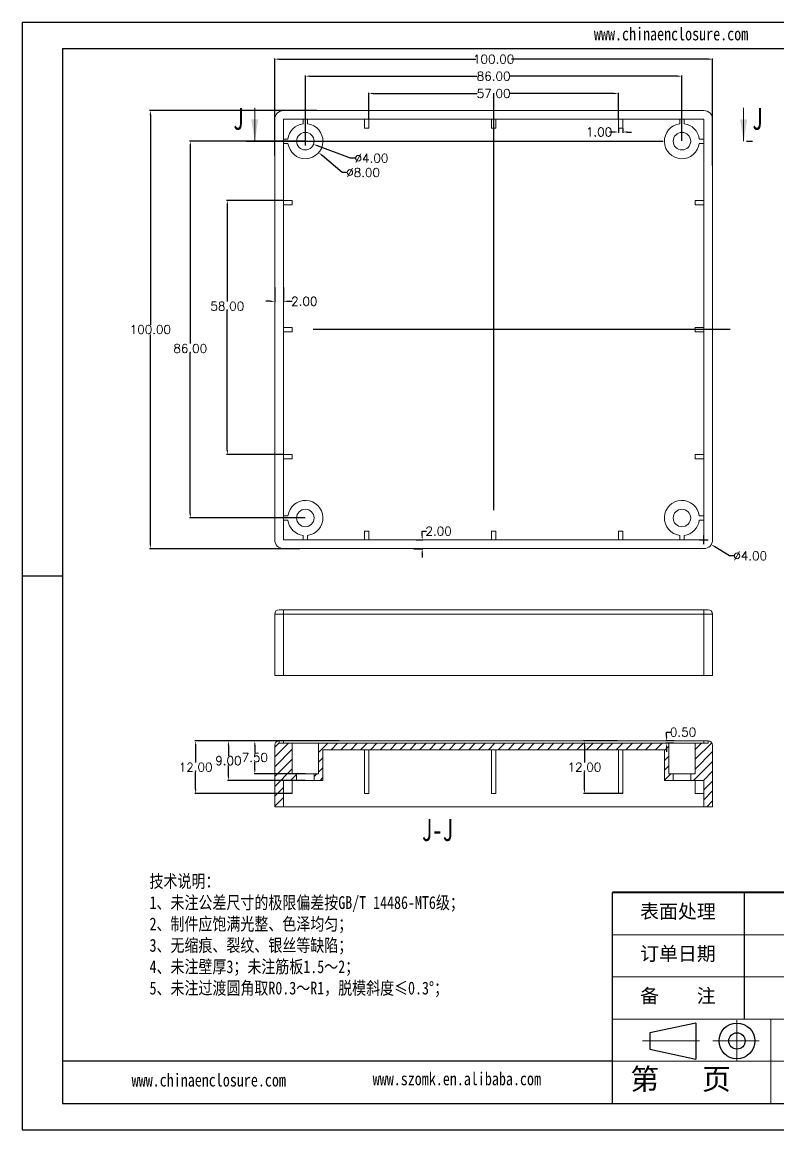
# Model space of a CAD drawing. Header units: inches. Extents: x 1348 to 2103, y 1126 to 1378.
# Drawn here: x 1348.4 to 1521.2, y 1125.7 to 1378.5 of the extents above; entities that cross this region are included whole.
import ezdxf

# ---------------------------------------------------------------- set-up
doc = ezdxf.new("R2010")
doc.units = ezdxf.units.IN
doc.header["$LTSCALE"] = 15
doc.linetypes.add('CENTER2', pattern=[28.575, 19.05, -3.175, 3.175, -3.175])
doc.linetypes.add('PHANTOM', pattern=[12.7, 6.35, -1.27, 1.27, -1.27, 1.27, -1.27])
doc.layers.add('文字', color=81, linetype='Continuous')
for name, color, linetype, lineweight in [('粗实线', 7, 'Continuous', 30), ('细实线', 3, 'Continuous', 9), ('细点划线', 2, 'CENTER2', 9)]:
    doc.layers.add(name, color=color, linetype=linetype, lineweight=lineweight)
doc.styles.add('SLDTEXTSTYLE6', font='TXT', dxfattribs={"width": 0.7})
doc.styles.get("Standard").update_dxf_attribs({"font": 'txt', "bigfont": 'gbcbig.shx'})
doc.styles.add('宋体', font='', dxfattribs={"width": 0.8, "height": 3.5})
doc.styles.get('宋体').set_extended_font_data('SimSun')
doc.dimstyles.new('2.5', dxfattribs={"dimtxt": 2, "dimasz": 1, "dimexe": 0.18, "dimexo": 0.0625, "dimgap": 0.09, "dimtad": 0, "dimtih": 1, "dimtoh": 1, "dimzin": 0, "dimdsep": 46, "dimtxsty": 'Standard', "dimcen": 1, "dimadec": 0, "dimazin": 2, "dimtfac": 1, "dimtofl": 0, "dimtmove": 0, "dimatfit": 3, "dimfxl": 0, "dimtolj": 1, "dimtzin": 0, "dimarcsym": 0})

# ---------------------------------------------------------------- blocks, each defined once
blk = doc.blocks.new('*D122')
at = {"color": 0, "lineweight": -2, "transparency": 16777216}
for p, q in [((1406.09, 1348.04), (1406.09, 1370.22)), ((1407.09, 1370.04), (1452, 1370.04)), ((1505.09, 1370.04), (1460.18, 1370.04)), ((1506.09, 1345.76), (1506.09, 1370.22))]:
    blk.add_line(p, q, dxfattribs=at)
at = {"color": 0, "transparency": 16777216}
for points in [[(1407.09, 1370.21), (1407.09, 1369.87), (1406.09, 1370.04)], [(1505.09, 1370.21), (1505.09, 1369.87), (1506.09, 1370.04)]]:
    blk.add_solid(points, dxfattribs=at)
at = {"layer": 'Defpoints', "color": 0, "transparency": 16777216}
for p in [(1506.09, 1370.04), (1406.09, 1347.98), (1506.09, 1345.69)]:
    blk.add_point(p, dxfattribs=at)
at = {"color": 0, "transparency": 16777216, "insert": (1456.09, 1370.04), "char_height": 2, "attachment_point": 5}
blk.add_mtext('\\A1;100.00', dxfattribs=at)
blk = doc.blocks.new('*D123')
at = {"color": 0, "lineweight": -2, "transparency": 16777216}
for p, q in [((1415.69, 1358.31), (1377.51, 1358.31)), ((1377.69, 1357.31), (1377.69, 1309.4)), ((1377.69, 1259.31), (1377.69, 1307.22)), ((1411.82, 1258.31), (1377.51, 1258.31))]:
    blk.add_line(p, q, dxfattribs=at)
at = {"color": 0, "transparency": 16777216}
for points in [[(1377.53, 1357.31), (1377.86, 1357.31), (1377.69, 1358.31)], [(1377.53, 1259.31), (1377.86, 1259.31), (1377.69, 1258.31)]]:
    blk.add_solid(points, dxfattribs=at)
at = {"layer": 'Defpoints', "color": 0, "transparency": 16777216}
for p in [(1415.75, 1358.31), (1377.69, 1258.31), (1411.88, 1258.31)]:
    blk.add_point(p, dxfattribs=at)
at = {"color": 0, "transparency": 16777216, "insert": (1377.69, 1308.31), "char_height": 2, "attachment_point": 5}
blk.add_mtext('\\A1;100.00', dxfattribs=at)
blk = doc.blocks.new('*D124')
at = {"color": 0, "lineweight": -2, "transparency": 16777216}
for p, q in [((1412.09, 1351.31), (1414.09, 1351.31)), ((1413.09, 1350.31), (1413.09, 1352.31)), ((1421.51, 1344.16), (1416.9, 1348.08)), ((1422.51, 1344.16), (1421.51, 1344.16))]:
    blk.add_line(p, q, dxfattribs=at)
at = {"color": 0, "transparency": 16777216}
blk.add_solid([(1417.01, 1348.2), (1416.79, 1347.95), (1416.14, 1348.72)], dxfattribs=at)
at = {"layer": 'Defpoints', "color": 0, "transparency": 16777216}
for p in [(1410.04, 1353.9), (1416.14, 1348.72)]:
    blk.add_point(p, dxfattribs=at)
at = {"color": 0, "transparency": 16777216, "insert": (1426.27, 1344.16), "char_height": 2, "attachment_point": 5}
blk.add_mtext('\\A1;∅8.00', dxfattribs=at)
blk = doc.blocks.new('*D125')
at = {"color": 0, "lineweight": -2, "transparency": 16777216}
for p, q in [((1412.09, 1351.31), (1414.09, 1351.31)), ((1413.09, 1350.31), (1413.09, 1352.31)), ((1423.43, 1347.42), (1415.9, 1350.26)), ((1424.43, 1347.42), (1423.43, 1347.42))]:
    blk.add_line(p, q, dxfattribs=at)
at = {"color": 0, "transparency": 16777216}
blk.add_solid([(1415.96, 1350.41), (1415.84, 1350.1), (1414.96, 1350.61)], dxfattribs=at)
at = {"layer": 'Defpoints', "color": 0, "transparency": 16777216}
for p in [(1411.22, 1352.02), (1414.96, 1350.61)]:
    blk.add_point(p, dxfattribs=at)
at = {"color": 0, "transparency": 16777216, "insert": (1428.19, 1347.42), "char_height": 2, "attachment_point": 5}
blk.add_mtext('\\A1;∅4.00', dxfattribs=at)
blk = doc.blocks.new('*D126')
at = {"color": 0, "lineweight": -2, "transparency": 16777216}
for p, q in [((1427.59, 1356.38), (1427.59, 1362.38)), ((1428.59, 1362.2), (1452.33, 1362.2)), ((1483.59, 1362.2), (1459.85, 1362.2)), ((1484.59, 1356.38), (1484.59, 1362.38))]:
    blk.add_line(p, q, dxfattribs=at)
at = {"color": 0, "transparency": 16777216}
for points in [[(1428.59, 1362.37), (1428.59, 1362.04), (1427.59, 1362.2)], [(1483.59, 1362.37), (1483.59, 1362.04), (1484.59, 1362.2)]]:
    blk.add_solid(points, dxfattribs=at)
at = {"layer": 'Defpoints', "color": 0, "transparency": 16777216}
for p in [(1484.59, 1362.2), (1427.59, 1356.31), (1484.59, 1356.31)]:
    blk.add_point(p, dxfattribs=at)
at = {"color": 0, "transparency": 16777216, "insert": (1456.09, 1362.2), "char_height": 2, "attachment_point": 5}
blk.add_mtext('\\A1;57.00', dxfattribs=at)
blk = doc.blocks.new('*D127')
at = {"color": 0, "lineweight": -2, "transparency": 16777216}
for p, q in [((1413.09, 1352.38), (1413.09, 1366.33)), ((1414.09, 1366.15), (1452.33, 1366.15)), ((1498.09, 1366.15), (1459.85, 1366.15)), ((1499.09, 1351.38), (1499.09, 1366.33))]:
    blk.add_line(p, q, dxfattribs=at)
at = {"color": 0, "transparency": 16777216}
for points in [[(1414.09, 1366.32), (1414.09, 1365.99), (1413.09, 1366.15)], [(1498.09, 1366.32), (1498.09, 1365.99), (1499.09, 1366.15)]]:
    blk.add_solid(points, dxfattribs=at)
at = {"layer": 'Defpoints', "color": 0, "transparency": 16777216}
for p in [(1499.09, 1366.15), (1413.09, 1352.31), (1499.09, 1351.31)]:
    blk.add_point(p, dxfattribs=at)
at = {"color": 0, "transparency": 16777216, "insert": (1456.09, 1366.15), "char_height": 2, "attachment_point": 5}
blk.add_mtext('\\A1;86.00', dxfattribs=at)
blk = doc.blocks.new('*D128')
at = {"color": 0, "lineweight": -2, "transparency": 16777216}
for p, q in [((1483.59, 1353.41), (1482.59, 1353.41)), ((1484.59, 1354.25), (1484.59, 1353.23)), ((1485.59, 1354.25), (1485.59, 1353.23)), ((1486.59, 1353.41), (1487.59, 1353.41))]:
    blk.add_line(p, q, dxfattribs=at)
at = {"color": 0, "transparency": 16777216}
for points in [[(1483.59, 1353.58), (1483.59, 1353.25), (1484.59, 1353.41)], [(1486.59, 1353.58), (1486.59, 1353.25), (1485.59, 1353.41)]]:
    blk.add_solid(points, dxfattribs=at)
at = {"layer": 'Defpoints', "color": 0, "transparency": 16777216}
for p in [(1484.59, 1354.31), (1484.59, 1353.41), (1485.59, 1354.31)]:
    blk.add_point(p, dxfattribs=at)
at = {"color": 0, "transparency": 16777216, "insert": (1480.17, 1353.41), "char_height": 2, "attachment_point": 5}
blk.add_mtext('\\A1;1.00', dxfattribs=at)
blk = doc.blocks.new('*D129')
at = {"color": 0, "lineweight": -2, "transparency": 16777216}
for p, q in [((1406.09, 1317.94), (1406.09, 1314.59)), ((1408.09, 1317.94), (1408.09, 1314.59)), ((1405.09, 1314.77), (1404.09, 1314.77)), ((1409.09, 1314.77), (1410.09, 1314.77))]:
    blk.add_line(p, q, dxfattribs=at)
at = {"color": 0, "transparency": 16777216}
for points in [[(1405.09, 1314.93), (1405.09, 1314.6), (1406.09, 1314.77)], [(1409.09, 1314.93), (1409.09, 1314.6), (1408.09, 1314.77)]]:
    blk.add_solid(points, dxfattribs=at)
at = {"layer": 'Defpoints', "color": 0, "transparency": 16777216}
for p in [(1406.09, 1318), (1408.09, 1318), (1408.09, 1314.77)]:
    blk.add_point(p, dxfattribs=at)
at = {"color": 0, "transparency": 16777216, "insert": (1412.85, 1314.77), "char_height": 2, "attachment_point": 5}
blk.add_mtext('\\A1;2.00', dxfattribs=at)
blk = doc.blocks.new('*D130')
at = {"color": 0, "lineweight": -2, "transparency": 16777216}
for p, q in [((1439.77, 1261.31), (1439.77, 1262.31)), ((1439.77, 1262.31), (1440.77, 1262.31)), ((1438.4, 1260.31), (1439.95, 1260.31)), ((1437.85, 1258.31), (1439.95, 1258.31)), ((1439.77, 1257.31), (1439.77, 1256.31))]:
    blk.add_line(p, q, dxfattribs=at)
at = {"color": 0, "transparency": 16777216}
for points in [[(1439.6, 1261.31), (1439.93, 1261.31), (1439.77, 1260.31)], [(1439.6, 1257.31), (1439.93, 1257.31), (1439.77, 1258.31)]]:
    blk.add_solid(points, dxfattribs=at)
at = {"layer": 'Defpoints', "color": 0, "transparency": 16777216}
for p in [(1438.33, 1260.31), (1439.77, 1260.31), (1437.79, 1258.31)]:
    blk.add_point(p, dxfattribs=at)
at = {"color": 0, "transparency": 16777216, "insert": (1443.52, 1262.31), "char_height": 2, "attachment_point": 5}
blk.add_mtext('\\A1;2.00', dxfattribs=at)
blk = doc.blocks.new('*D131')
at = {"color": 0, "lineweight": -2, "transparency": 16777216}
for p, q in [((1413.03, 1351.31), (1386.63, 1351.31)), ((1386.81, 1350.31), (1386.81, 1305.11)), ((1386.81, 1266.31), (1386.81, 1302.93)), ((1413.03, 1265.31), (1386.63, 1265.31))]:
    blk.add_line(p, q, dxfattribs=at)
at = {"color": 0, "transparency": 16777216}
for points in [[(1386.64, 1350.31), (1386.98, 1350.31), (1386.81, 1351.31)], [(1386.64, 1266.31), (1386.98, 1266.31), (1386.81, 1265.31)]]:
    blk.add_solid(points, dxfattribs=at)
at = {"layer": 'Defpoints', "color": 0, "transparency": 16777216}
for p in [(1386.81, 1351.31), (1413.09, 1351.31), (1413.09, 1265.31)]:
    blk.add_point(p, dxfattribs=at)
at = {"color": 0, "transparency": 16777216, "insert": (1386.81, 1304.02), "char_height": 2, "attachment_point": 5}
blk.add_mtext('\\A1;86.00', dxfattribs=at)
blk = doc.blocks.new('*D132')
at = {"color": 0, "lineweight": -2, "transparency": 16777216}
for p, q in [((1408.03, 1337.81), (1395.09, 1337.81)), ((1395.27, 1336.81), (1395.27, 1314.75)), ((1395.27, 1280.81), (1395.27, 1312.57)), ((1408.03, 1279.81), (1395.09, 1279.81))]:
    blk.add_line(p, q, dxfattribs=at)
at = {"color": 0, "transparency": 16777216}
for points in [[(1395.1, 1336.81), (1395.44, 1336.81), (1395.27, 1337.81)], [(1395.1, 1280.81), (1395.44, 1280.81), (1395.27, 1279.81)]]:
    blk.add_solid(points, dxfattribs=at)
at = {"layer": 'Defpoints', "color": 0, "transparency": 16777216}
for p in [(1408.09, 1337.81), (1395.27, 1279.81), (1408.09, 1279.81)]:
    blk.add_point(p, dxfattribs=at)
at = {"color": 0, "transparency": 16777216, "insert": (1395.27, 1313.66), "char_height": 2, "attachment_point": 5}
blk.add_mtext('\\A1;58.00', dxfattribs=at)
blk = doc.blocks.new('*D136')
at = {"color": 0, "lineweight": -2, "transparency": 16777216}
for p, q in [((1503.09, 1260.31), (1505.09, 1260.31)), ((1504.09, 1259.31), (1504.09, 1261.31)), ((1509.93, 1256.68), (1506.64, 1258.73)), ((1510.93, 1256.68), (1509.93, 1256.68))]:
    blk.add_line(p, q, dxfattribs=at)
at = {"color": 0, "transparency": 16777216}
blk.add_solid([(1506.73, 1258.87), (1506.55, 1258.59), (1505.79, 1259.26)], dxfattribs=at)
at = {"layer": 'Defpoints', "color": 0, "transparency": 16777216}
for p in [(1502.39, 1261.37), (1505.79, 1259.26)]:
    blk.add_point(p, dxfattribs=at)
at = {"color": 0, "transparency": 16777216, "insert": (1514.68, 1256.68), "char_height": 2, "attachment_point": 5}
blk.add_mtext('\\A1;∅4.00', dxfattribs=at)
blk = doc.blocks.new('*D137')
at = {"color": 0, "lineweight": -2, "transparency": 16777216}
for p, q in [((1484.36, 1214.42), (1476.65, 1214.42)), ((1476.83, 1213.42), (1476.83, 1209.51)), ((1476.83, 1203.42), (1476.83, 1207.33)), ((1485.53, 1202.42), (1476.65, 1202.42))]:
    blk.add_line(p, q, dxfattribs=at)
at = {"color": 0, "transparency": 16777216}
for points in [[(1476.66, 1213.42), (1477, 1213.42), (1476.83, 1214.42)], [(1476.66, 1203.42), (1477, 1203.42), (1476.83, 1202.42)]]:
    blk.add_solid(points, dxfattribs=at)
at = {"layer": 'Defpoints', "color": 0, "transparency": 16777216}
for p in [(1476.83, 1214.42), (1484.42, 1214.42), (1485.59, 1202.42)]:
    blk.add_point(p, dxfattribs=at)
at = {"color": 0, "transparency": 16777216, "insert": (1476.83, 1208.42), "char_height": 2, "attachment_point": 5}
blk.add_mtext('\\A1;12.00', dxfattribs=at)
blk = doc.blocks.new('*D138')
at = {"color": 0, "lineweight": -2, "transparency": 16777216}
for p, q in [((1495.59, 1215.42), (1495.59, 1216.42)), ((1495.59, 1216.42), (1496.59, 1216.42)), ((1497.25, 1214.42), (1495.41, 1214.42)), ((1497.25, 1213.92), (1495.41, 1213.92)), ((1495.59, 1212.92), (1495.59, 1211.92))]:
    blk.add_line(p, q, dxfattribs=at)
at = {"color": 0, "transparency": 16777216}
for points in [[(1495.43, 1215.42), (1495.76, 1215.42), (1495.59, 1214.42)], [(1495.43, 1212.92), (1495.76, 1212.92), (1495.59, 1213.92)]]:
    blk.add_solid(points, dxfattribs=at)
at = {"layer": 'Defpoints', "color": 0, "transparency": 16777216}
for p in [(1495.59, 1214.42), (1497.32, 1214.42), (1497.32, 1213.92)]:
    blk.add_point(p, dxfattribs=at)
at = {"color": 0, "transparency": 16777216, "insert": (1499.35, 1216.42), "char_height": 2, "attachment_point": 5}
blk.add_mtext('\\A1;0.50', dxfattribs=at)
blk = doc.blocks.new('*D139')
at = {"color": 0, "lineweight": -2, "transparency": 16777216}
for p, q in [((1412.52, 1214.42), (1401.37, 1214.42)), ((1401.55, 1213.42), (1401.55, 1211.76)), ((1401.55, 1207.92), (1401.55, 1209.58)), ((1413.03, 1206.92), (1401.37, 1206.92))]:
    blk.add_line(p, q, dxfattribs=at)
at = {"color": 0, "transparency": 16777216}
for points in [[(1401.38, 1213.42), (1401.72, 1213.42), (1401.55, 1214.42)], [(1401.38, 1207.92), (1401.72, 1207.92), (1401.55, 1206.92)]]:
    blk.add_solid(points, dxfattribs=at)
at = {"layer": 'Defpoints', "color": 0, "transparency": 16777216}
for p in [(1401.55, 1214.42), (1412.59, 1214.42), (1413.09, 1206.92)]:
    blk.add_point(p, dxfattribs=at)
at = {"color": 0, "transparency": 16777216, "insert": (1401.55, 1210.67), "char_height": 2, "attachment_point": 5}
blk.add_mtext('\\A1;7.50', dxfattribs=at)
blk = doc.blocks.new('*D140')
at = {"color": 0, "lineweight": -2, "transparency": 16777216}
for p, q in [((1413.8, 1214.42), (1395.34, 1214.42)), ((1395.52, 1213.42), (1395.52, 1211.01)), ((1395.52, 1206.42), (1395.52, 1208.83)), ((1413.03, 1205.42), (1395.34, 1205.42))]:
    blk.add_line(p, q, dxfattribs=at)
at = {"color": 0, "transparency": 16777216}
for points in [[(1395.36, 1213.42), (1395.69, 1213.42), (1395.52, 1214.42)], [(1395.36, 1206.42), (1395.69, 1206.42), (1395.52, 1205.42)]]:
    blk.add_solid(points, dxfattribs=at)
at = {"layer": 'Defpoints', "color": 0, "transparency": 16777216}
for p in [(1395.52, 1214.42), (1413.86, 1214.42), (1413.09, 1205.42)]:
    blk.add_point(p, dxfattribs=at)
at = {"color": 0, "transparency": 16777216, "insert": (1395.52, 1209.92), "char_height": 2, "attachment_point": 5}
blk.add_mtext('\\A1;9.00', dxfattribs=at)
blk = doc.blocks.new('*D141')
at = {"color": 0, "lineweight": -2, "transparency": 16777216}
for p, q in [((1420.83, 1214.42), (1387.86, 1214.42)), ((1388.04, 1213.42), (1388.04, 1209.51)), ((1388.04, 1203.42), (1388.04, 1207.33)), ((1410.03, 1202.42), (1387.86, 1202.42))]:
    blk.add_line(p, q, dxfattribs=at)
at = {"color": 0, "transparency": 16777216}
for points in [[(1387.87, 1213.42), (1388.2, 1213.42), (1388.04, 1214.42)], [(1387.87, 1203.42), (1388.2, 1203.42), (1388.04, 1202.42)]]:
    blk.add_solid(points, dxfattribs=at)
at = {"layer": 'Defpoints', "color": 0, "transparency": 16777216}
for p in [(1388.04, 1214.42), (1420.89, 1214.42), (1410.09, 1202.42)]:
    blk.add_point(p, dxfattribs=at)
at = {"color": 0, "transparency": 16777216, "insert": (1388.04, 1208.42), "char_height": 2, "attachment_point": 5}
blk.add_mtext('\\A1;12.00', dxfattribs=at)

msp = doc.modelspace()

# ---------------------------------------------------------------- hatches: boundary and pattern name
h = msp.add_hatch()
h.set_pattern_fill('ANSI31', color=4, scale=0.5)
h.paths.add_polyline_path([(1410.092, 1213.918), (1407.092, 1213.918), (1407.092, 1214.418, 0.4142136), (1406.092, 1213.418), (1406.092, 1199.418), (1408.092, 1199.418), (1408.092, 1205.418), (1411.092, 1205.418), (1411.092, 1206.918), (1410.092, 1206.918)])
h.paths.add_polyline_path([(1496.092, 1213.918), (1416.092, 1213.918), (1416.092, 1206.918), (1415.092, 1206.918), (1415.092, 1205.418), (1417.092, 1205.418), (1417.092, 1212.418), (1495.092, 1212.418), (1495.092, 1205.418), (1497.092, 1205.418), (1497.092, 1206.918), (1496.092, 1206.918)])
h.paths.add_polyline_path([(1506.092, 1213.418, 0.4142136), (1505.092, 1214.418), (1505.092, 1213.918), (1502.092, 1213.918), (1502.092, 1206.918), (1501.092, 1206.918), (1501.092, 1205.418), (1504.092, 1205.418), (1504.092, 1199.418), (1506.092, 1199.418)])

# ---------------------------------------------------------------- linework, layer by layer
for p, q in [((1348.411, 1378.486), (1705.984, 1378.486)), ((1348.411, 1378.486), (1348.411, 1125.657)), ((1357.663, 1372.466), (1699.964, 1372.466)), ((1357.663, 1372.466), (1357.663, 1131.676)), ((1357.663, 1252.071), (1348.411, 1252.071)), ((1348.411, 1242.707), (1348.411, 1125.657)), ((1483.253, 1131.676), (1483.253, 1179.834)), ((1513.352, 1150.94), (1513.352, 1179.834)), ((1483.253, 1141.308), (1357.663, 1141.308)), ((1357.663, 1131.676), (1699.964, 1131.676)), ((1348.411, 1125.657), (1705.984, 1125.657)), ((1348.411, 1125.657), (1513.954, 1125.657))]:
    msp.add_line(p, q)
at = {"color": 1, "linetype": 'PHANTOM', "lineweight": 30}
for p, q in [((1456.092, 1362.314), (1456.092, 1254.314)), ((1399.544, 1351.314), (1515.187, 1351.314)), ((1510.092, 1308.314), (1402.092, 1308.314))]:
    msp.add_line(p, q, dxfattribs=at)
at = {"color": 7, "linetype": 'Continuous', "lineweight": 0}
for p, q in [((1401.544, 1358.914), (1401.544, 1351.314)), ((1513.187, 1358.914), (1513.187, 1351.314))]:
    msp.add_line(p, q, dxfattribs=at)
at = {"color": 7, "linetype": 'Continuous', "lineweight": 15}
for p, q in [((1504.092, 1358.314), (1408.092, 1358.314)), ((1406.092, 1356.314), (1406.092, 1260.314)), ((1504.092, 1356.314), (1408.092, 1356.314)), ((1408.092, 1356.314), (1408.092, 1260.314)), ((1412.592, 1355.283), (1412.592, 1356.314)), ((1413.592, 1356.314), (1413.592, 1355.283)), ((1426.592, 1356.314), (1426.592, 1354.314)), ((1427.592, 1354.314), (1427.592, 1356.314)), ((1455.592, 1356.314), (1455.592, 1354.314)), ((1456.592, 1354.314), (1456.592, 1356.314)), ((1484.592, 1356.314), (1484.592, 1354.314)), ((1485.592, 1354.314), (1485.592, 1356.314)), ((1498.592, 1356.314), (1498.592, 1355.283)), ((1499.592, 1355.283), (1499.592, 1356.314)), ((1504.092, 1260.314), (1504.092, 1356.314)), ((1506.092, 1260.314), (1506.092, 1356.314)), ((1426.592, 1354.314), (1427.592, 1354.314)), ((1455.592, 1354.314), (1456.592, 1354.314)), ((1484.592, 1354.314), (1485.592, 1354.314)), ((1408.092, 1351.814), (1409.123, 1351.814)), ((1409.123, 1350.814), (1408.092, 1350.814)), ((1504.092, 1351.814), (1503.06, 1351.814)), ((1503.06, 1350.814), (1504.092, 1350.814)), ((1410.092, 1337.814), (1408.092, 1337.814)), ((1410.092, 1336.814), (1410.092, 1337.814)), ((1502.092, 1337.814), (1502.092, 1336.814)), ((1504.092, 1337.814), (1502.092, 1337.814)), ((1408.092, 1336.814), (1410.092, 1336.814)), ((1502.092, 1336.814), (1504.092, 1336.814)), ((1410.092, 1308.814), (1408.092, 1308.814)), ((1408.092, 1307.814), (1410.092, 1307.814)), ((1410.092, 1307.814), (1410.092, 1308.814)), ((1502.092, 1308.814), (1502.092, 1307.814)), ((1504.092, 1308.814), (1502.092, 1308.814)), ((1502.092, 1307.814), (1504.092, 1307.814)), ((1410.092, 1279.814), (1408.092, 1279.814)), ((1410.092, 1278.814), (1410.092, 1279.814)), ((1502.092, 1279.814), (1502.092, 1278.814)), ((1504.092, 1279.814), (1502.092, 1279.814)), ((1408.092, 1278.814), (1410.092, 1278.814)), ((1502.092, 1278.814), (1504.092, 1278.814)), ((1409.123, 1265.814), (1408.092, 1265.814)), ((1408.092, 1264.814), (1409.123, 1264.814)), ((1503.06, 1265.814), (1504.092, 1265.814)), ((1504.092, 1264.814), (1503.06, 1264.814)), ((1427.592, 1262.314), (1426.592, 1262.314)), ((1426.592, 1262.314), (1426.592, 1260.314)), ((1427.592, 1260.314), (1427.592, 1262.314)), ((1456.592, 1262.314), (1455.592, 1262.314)), ((1455.592, 1262.314), (1455.592, 1260.314)), ((1456.592, 1260.314), (1456.592, 1262.314)), ((1484.592, 1262.314), (1484.592, 1260.314)), ((1485.592, 1262.314), (1484.592, 1262.314)), ((1485.592, 1260.314), (1485.592, 1262.314)), ((1408.092, 1260.314), (1504.092, 1260.314)), ((1412.592, 1261.346), (1412.592, 1260.314)), ((1413.592, 1260.314), (1413.592, 1261.346)), ((1498.592, 1260.314), (1498.592, 1261.346)), ((1499.592, 1261.346), (1499.592, 1260.314)), ((1408.092, 1258.314), (1504.092, 1258.314)), ((1407.092, 1244.378), (1408.092, 1244.378)), ((1408.092, 1243.378), (1408.092, 1244.378)), ((1408.092, 1244.378), (1504.092, 1244.378)), ((1504.092, 1243.378), (1504.092, 1244.378)), ((1504.092, 1244.378), (1505.092, 1244.378)), ((1408.092, 1243.378), (1406.092, 1243.378)), ((1406.092, 1229.378), (1406.092, 1243.378)), ((1504.092, 1243.378), (1408.092, 1243.378)), ((1408.092, 1243.378), (1408.092, 1229.378)), ((1506.092, 1243.378), (1504.092, 1243.378)), ((1504.092, 1229.378), (1504.092, 1243.378)), ((1506.092, 1243.378), (1506.092, 1229.378)), ((1408.092, 1229.378), (1406.092, 1229.378)), ((1504.092, 1229.378), (1408.092, 1229.378)), ((1506.092, 1229.378), (1504.092, 1229.378)), ((1407.092, 1213.918), (1407.092, 1214.418)), ((1408.092, 1214.418), (1407.092, 1214.418)), ((1407.092, 1213.918), (1410.092, 1213.918)), ((1408.092, 1213.918), (1408.092, 1214.418)), ((1504.092, 1214.418), (1408.092, 1214.418)), ((1410.092, 1206.918), (1410.092, 1213.918)), ((1416.092, 1213.918), (1410.092, 1213.918)), ((1416.092, 1213.918), (1416.092, 1206.918)), ((1416.092, 1213.918), (1496.092, 1213.918)), ((1496.092, 1213.918), (1496.092, 1206.918)), ((1496.092, 1213.918), (1502.092, 1213.918)), ((1502.092, 1206.918), (1502.092, 1213.918)), ((1502.092, 1213.918), (1505.092, 1213.918)), ((1504.092, 1213.918), (1504.092, 1214.418)), ((1505.092, 1214.418), (1504.092, 1214.418)), ((1505.092, 1214.418), (1505.092, 1213.918)), ((1406.092, 1213.418), (1406.092, 1199.418)), ((1417.092, 1212.418), (1495.092, 1212.418)), ((1417.092, 1205.418), (1417.092, 1212.418)), ((1426.592, 1212.418), (1426.592, 1202.418)), ((1427.592, 1212.418), (1427.592, 1202.418)), ((1455.592, 1212.418), (1455.592, 1202.418)), ((1456.592, 1212.418), (1456.592, 1202.418)), ((1484.592, 1212.418), (1484.592, 1202.418)), ((1485.592, 1212.418), (1485.592, 1202.418)), ((1495.092, 1205.418), (1495.092, 1212.418)), ((1506.092, 1199.418), (1506.092, 1213.418)), ((1410.092, 1206.918), (1411.092, 1206.918)), ((1411.092, 1206.918), (1411.092, 1205.418)), ((1415.092, 1206.918), (1411.092, 1206.918)), ((1415.092, 1205.418), (1415.092, 1206.918)), ((1415.092, 1206.918), (1416.092, 1206.918)), ((1496.092, 1206.918), (1497.092, 1206.918)), ((1497.092, 1205.418), (1497.092, 1206.918)), ((1497.092, 1206.918), (1501.092, 1206.918)), ((1501.092, 1206.918), (1501.092, 1205.418)), ((1501.092, 1206.918), (1502.092, 1206.918)), ((1411.092, 1205.418), (1408.092, 1205.418)), ((1408.092, 1205.418), (1408.092, 1199.418)), ((1410.092, 1205.418), (1410.092, 1202.418)), ((1411.092, 1205.418), (1415.092, 1205.418)), ((1417.092, 1205.418), (1415.092, 1205.418)), ((1497.092, 1205.418), (1495.092, 1205.418)), ((1501.092, 1205.418), (1497.092, 1205.418)), ((1504.092, 1205.418), (1501.092, 1205.418)), ((1502.092, 1205.418), (1502.092, 1202.418)), ((1504.092, 1199.418), (1504.092, 1205.418)), ((1410.092, 1202.418), (1408.092, 1202.418)), ((1427.592, 1202.418), (1426.592, 1202.418)), ((1456.592, 1202.418), (1455.592, 1202.418)), ((1485.592, 1202.418), (1484.592, 1202.418)), ((1504.092, 1202.418), (1502.092, 1202.418)), ((1406.092, 1199.418), (1408.092, 1199.418)), ((1408.092, 1199.418), (1504.092, 1199.418)), ((1504.092, 1199.418), (1506.092, 1199.418))]:
    msp.add_line(p, q, dxfattribs=at)
for centre in [(1413.092, 1351.314), (1499.092, 1351.314), (1413.092, 1265.314), (1499.092, 1265.314)]:
    msp.add_circle(centre, 2, dxfattribs=at)
for centre, radius, start, end in [((1408.092, 1356.314), 2, 90, 180), ((1504.092, 1356.314), 2, 0, 90), ((1413.092, 1351.314), 4, 187.18076, 82.81924), ((1413.092, 1351.314), 4, 97.18076, 172.81924), ((1499.092, 1351.314), 4, 97.18076, 352.81924), ((1499.092, 1351.314), 4, 7.18076, 82.81924), ((1413.092, 1265.314), 4, 277.18076, 172.81924), ((1499.092, 1265.314), 4, 7.18076, 262.81924), ((1413.092, 1265.314), 4, 187.18076, 262.81924), ((1499.092, 1265.314), 4, 277.18076, 352.81924), ((1408.092, 1260.314), 2, 180, 270), ((1504.092, 1260.314), 2, 270, 0), ((1407.092, 1243.378), 1, 90, 180), ((1505.092, 1243.378), 1, 0, 90), ((1407.092, 1213.418), 1, 90, 180), ((1505.092, 1213.418), 1, 0, 90)]:
    msp.add_arc(centre, radius, start, end, dxfattribs=at)
at = {"color": 7, "linetype": 'Continuous', "lineweight": 0}
for points in [[(1401.544, 1351.314), (1402.344, 1356.314), (1400.744, 1356.314)], [(1513.187, 1351.314), (1513.987, 1356.314), (1512.387, 1356.314)]]:
    msp.add_solid(points, dxfattribs=at)
at = {"layer": '粗实线', "color": 7, "lineweight": 40}
msp.add_line((1699.964, 1179.834), (1483.253, 1179.834), dxfattribs=at)
at = {"layer": '粗实线', "color": 7}
for p, q in [((1502.289, 1150.038), (1491.765, 1147.808)), ((1502.289, 1150.038), (1502.289, 1141.791)), ((1491.765, 1147.808), (1491.765, 1144.086)), ((1491.765, 1144.086), (1502.289, 1141.791))]:
    msp.add_line(p, q, dxfattribs=at)
for radius in [4.092, 1.861]:
    msp.add_circle((1511.655, 1145.947), radius, dxfattribs=at)
at = {"layer": '细实线', "color": 7}
for p, q in [((1555.49, 1170.203), (1483.253, 1170.203)), ((1555.49, 1160.571), (1483.253, 1160.571)), ((1699.964, 1150.94), (1483.253, 1150.94)), ((1519.371, 1150.94), (1519.371, 1131.676)), ((1555.49, 1141.308), (1483.253, 1141.308))]:
    msp.add_line(p, q, dxfattribs=at)
at = {"layer": '细点划线', "color": 7}
for p, q in [((1511.655, 1150.657), (1511.655, 1141.308)), ((1490.087, 1145.947), (1503.095, 1145.947)), ((1506.183, 1145.947), (1516.758, 1145.947))]:
    msp.add_line(p, q, dxfattribs=at)

# ---------------------------------------------------------------- texts
at = {"color": 7, "linetype": 'Continuous', "char_height": 5, "attachment_point": 1, "style": 'SLDTEXTSTYLE6'}
for s, insert in [('J', (1396.592, 1358.914)), ('J', (1515.122, 1358.914)), ('J-J', (1439.665, 1196.584))]:
    msp.add_mtext(s, dxfattribs=dict(at, insert=insert))
at = {"char_height": 3.16751, "width": 1800.25596, "attachment_point": 1}
for s, insert in [('{\\fSimHei|b0|i0|c134|p49;表面处理}', (1489.535, 1177.101)), ('{\\fSimHei|b0|i0|c134|p49;订单日期}', (1489.535, 1167.469)), ('{\\fSimHei|b0|i0|c134|p49;备    注}', (1489.535, 1157.838))]:
    msp.add_mtext(s, dxfattribs=dict(at, insert=insert))
at = {"layer": '文字', "color": 0, "attachment_point": 1, "style": '宋体'}
for s, insert, char_height, width in [('www.chinaenclosure.com', (1479, 1377.272), 2.94299, 51.70544), ('{\\H1.111x;技术说明：\\P1、未注公差尺寸的极限偏差按GB/T 14486-MT6级；\\P2、制件应饱满光整、色泽均匀；\\P3、无缩痕、裂纹、银丝等缺陷；\\P4、未注壁厚3；未注筋板1.5～2；\\P5、未注过渡圆角取R0.3～R1，脱模斜度≤0.3%%D；}', (1377.506, 1183.872), 2.63364, 73.63351), ('www.chinaenclosure.com', (1373.421, 1138.489), 2.94299, 51.70544), ('www.szomk.en.alibaba.com', (1428.467, 1138.781), 2.94299, 51.70544)]:
    msp.add_mtext(s, dxfattribs=dict(at, insert=insert, char_height=char_height, width=width))
at = {"layer": '细实线', "color": 7, "insert": (1487.305, 1139.653), "char_height": 4.81579, "width": 36.11846, "attachment_point": 1}
msp.add_mtext('{\\fSimSun|b0|i0|c134|p54;第   页}', dxfattribs=at)

# ---------------------------------------------------------------- dimensions: what is measured, and where the dimension line sits
dim = msp.add_linear_dim(base=(1506.092, 1370.04), p1=(1406.092, 1347.977), p2=(1506.092, 1345.694), dimstyle='2.5')
dim.commit()
dim.dimension.update_dxf_attribs({"geometry": '*D122', "text_midpoint": (1456.092, 1370.04), "dimtype": 160})
for base, p1, p2, picture, middle in [((1499.092, 1366.153), (1413.092, 1352.314), (1499.092, 1351.314), '*D127', (1456.092, 1366.153)), ((1484.592, 1362.202), (1427.592, 1356.314), (1484.592, 1356.314), '*D126', (1456.092, 1362.202)), ((1484.592, 1353.412), (1485.592, 1354.314), (1484.592, 1354.314), '*D128', (1480.168, 1353.412)), ((1408.092, 1314.767), (1406.092, 1318), (1408.092, 1318), '*D129', (1412.848, 1314.767))]:
    dim = msp.add_linear_dim(base=base, p1=p1, p2=p2, dimstyle='2.5')
    dim.commit()
    dim.dimension.update_dxf_attribs({"geometry": picture, "text_midpoint": middle})
for base, p1, p2, picture, middle in [((1377.694, 1258.314), (1415.753, 1358.314), (1411.882, 1258.314), '*D123', (1377.694, 1308.314)), ((1386.809, 1351.314), (1413.092, 1265.314), (1413.092, 1351.314), '*D131', (1386.809, 1304.018)), ((1395.271, 1279.814), (1408.092, 1337.814), (1408.092, 1279.814), '*D132', (1395.271, 1313.655))]:
    dim = msp.add_linear_dim(base=base, p1=p1, p2=p2, angle=90, dimstyle='2.5')
    dim.commit()
    dim.dimension.update_dxf_attribs({"geometry": picture, "text_midpoint": middle, "dimtype": 160})
for p1, p2, picture, middle in [((1410.044, 1353.905), (1416.139, 1348.724), '*D124', (1426.268, 1344.157)), ((1411.22, 1352.019), (1414.963, 1350.609), '*D125', (1428.189, 1347.419)), ((1502.394, 1261.372), (1505.789, 1259.256), '*D136', (1514.685, 1256.677))]:
    dim = msp.add_diameter_dim_2p(p1=p1, p2=p2, dimstyle='2.5')
    dim.commit()
    dim.dimension.update_dxf_attribs({"geometry": picture, "text_midpoint": middle, "dimtype": 163})
for base, p1, p2, picture, middle in [((1439.767, 1260.314), (1437.789, 1258.314), (1438.333, 1260.314), '*D130', (1443.524, 1262.314)), ((1495.592, 1214.418), (1497.316, 1213.918), (1497.316, 1214.418), '*D138', (1499.349, 1216.418)), ((1388.038, 1214.418), (1410.092, 1202.418), (1420.888, 1214.418), '*D141', (1388.038, 1208.418)), ((1395.522, 1214.418), (1413.092, 1205.418), (1413.862, 1214.418), '*D140', (1395.522, 1209.918)), ((1401.551, 1214.418), (1413.092, 1206.918), (1412.586, 1214.418), '*D139', (1401.551, 1210.668)), ((1476.83, 1214.418), (1485.592, 1202.418), (1484.422, 1214.418), '*D137', (1476.83, 1208.418))]:
    dim = msp.add_linear_dim(base=base, p1=p1, p2=p2, angle=90, dimstyle='2.5')
    dim.commit()
    dim.dimension.update_dxf_attribs({"geometry": picture, "text_midpoint": middle})

doc.saveas('drawing.dxf')
